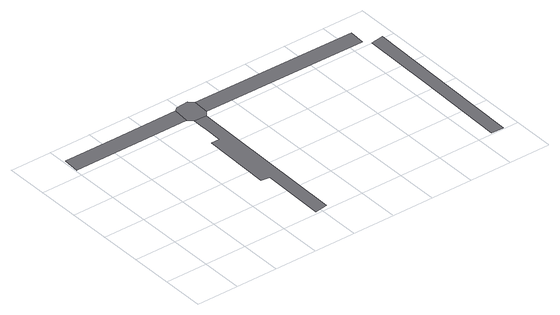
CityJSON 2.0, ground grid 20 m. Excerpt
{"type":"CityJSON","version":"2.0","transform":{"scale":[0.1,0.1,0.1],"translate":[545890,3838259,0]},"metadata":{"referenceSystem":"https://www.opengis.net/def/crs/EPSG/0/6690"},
"CityObjects":{
"road1":{"type":"Road","attributes":{"RoadStructureAttribute.sectionType":"1"},"geometry":[{"type":"MultiSurface","lod":"1","boundaries":[[[0,1,2,3,4,5]]]}]},
"road2":{"type":"Road","attributes":{"RoadStructureAttribute.sectionType":"1"},"geometry":[{"type":"MultiSurface","lod":"1","boundaries":[[[6,7,8,9,10,11,12,13,14,15]]]}]},
"road3":{"type":"Road","geometry":[{"type":"MultiSurface","lod":"1","boundaries":[[[16,17,18,19,5,4,20,7,6,21,22]]]}]},
"road4":{"type":"Road","attributes":{"RoadStructureAttribute.sectionType":"1"},"geometry":[{"type":"MultiSurface","lod":"1","boundaries":[[[22,21,23,24]]]}]},
"road5":{"type":"Road","attributes":{"RoadStructureAttribute.sectionType":"1"},"geometry":[{"type":"MultiSurface","lod":"1","boundaries":[[[25,26,27,28,29,30]]]}]}
},
"vertices":[
[267,917,0],[11,918,0],[8,838,0],[9,838,0],[568,839,0],[575,917,0],
[652,815,0],[591,815,0],[590,764,0],[591,749,0],[589,652,0],[549,653,0],[539,322,0],[582,318,0],[576,13,0],[636,22,0],
[653,937,0],[593,934,0],[583,924,0],[576,918,0],[590,823,0],[671,838,0],[674,917,0],
[1464,830,0],[1470,908,0],
[1539,359,0],[1551,811,0],[1491,802,0],[1482,451,0],[1470,8,0],[1531,7,0]
]}
